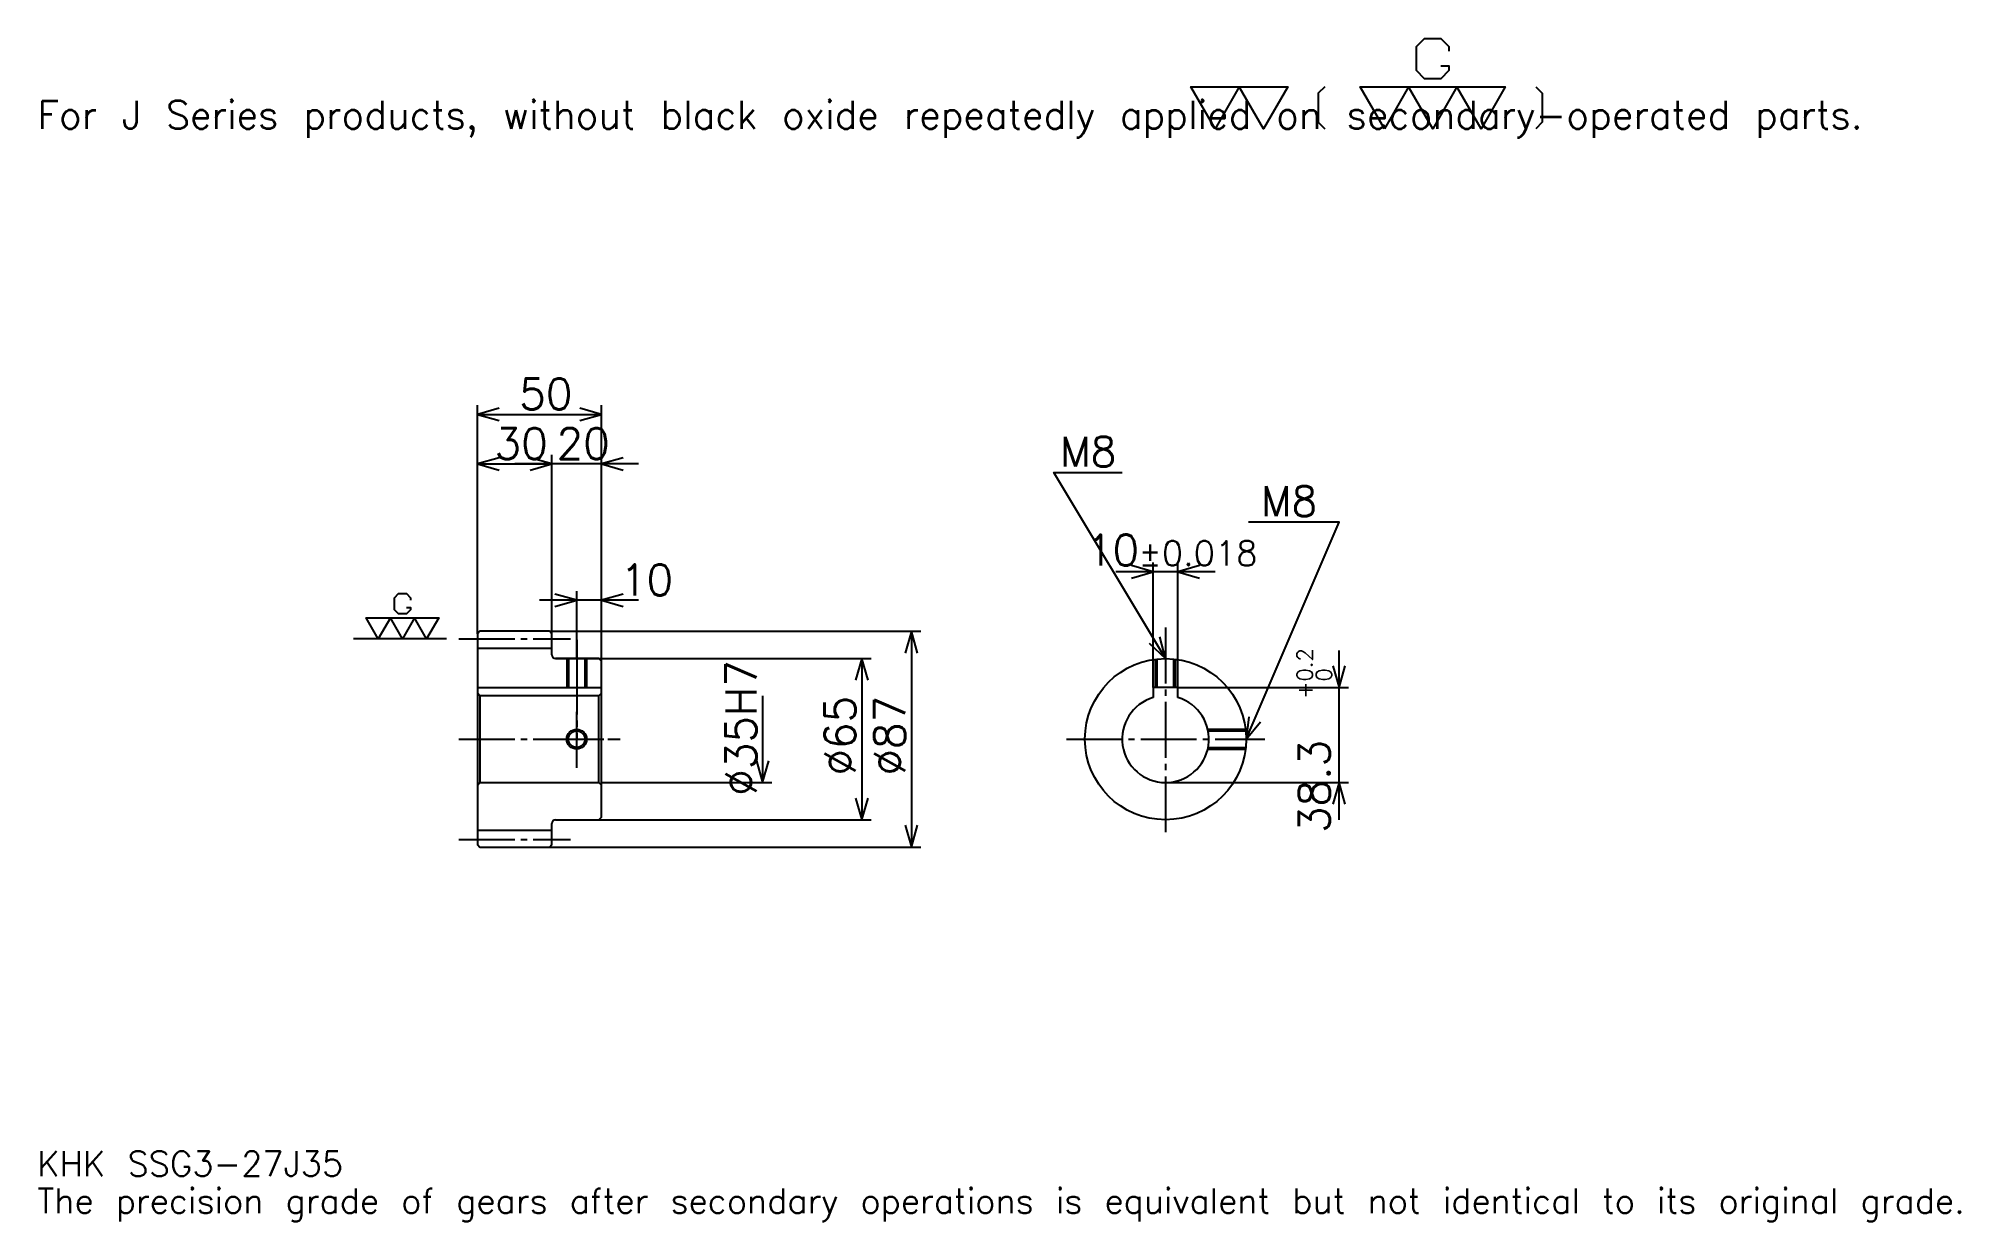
# Model space of a CAD drawing. Extents: x 25 to 801, y 9 to 486.
import ezdxf

# ---------------------------------------------------------------- set-up
doc = ezdxf.new("R2010")
doc.units = 0
doc.linetypes.add('DASHDOT', pattern=[30, 22.5, -2.5, 2.5, -2.5])
doc.layers.get('0').update_dxf_attribs({"linetype": 'CONTINUOUS'})
doc.layers.add('DASHDOT', color=6, linetype='DASHDOT')
doc.styles.add('KANJI', font='TXT', dxfattribs={"bigfont": 'BIGFONT'})

msp = doc.modelspace()

# ---------------------------------------------------------------- linework, layer by layer
at = {"color": 5}
for p, q in [((202.5, 247.25), (202.5, 338.5)), ((202.5, 334.75), (252.5, 334.75)), ((252.5, 247.25), (252.5, 338.5)), ((232.5, 247.25), (232.5, 318.5)), ((202.5, 314.75), (232.5, 314.75)), ((267.5, 314.75), (217.5, 314.75)), ((475, 224.550003), (475, 275)), ((485, 224.550003), (485, 275)), ((500, 271.25), (460, 271.25)), ((267.5, 259.75), (227.5, 259.75)), ((242.5, 247.25), (242.5, 263.5)), ((202.5, 246.25), (202.5, 247.25)), ((231.5, 247.25), (252.5, 247.25)), ((232.5, 246.25), (232.5, 247.25)), ((242.5, 236.25), (242.5, 247.25)), ((242.5, 236.25), (242.5, 247.25)), ((252.5, 247.25), (381.25, 247.25)), ((252.5, 235.25), (252.5, 247.25)), ((377.5, 247.25), (377.5, 160.25)), ((234, 236.25), (252.5, 236.25)), ((252.5, 236.25), (361.25, 236.25)), ((357.5, 236.25), (357.5, 171.25)), ((550, 171.25), (550, 239.550003)), ((317.5, 221.25), (317.5, 186.25)), ((485, 224.550003), (553.75, 224.550003)), ((252.5, 186.25), (321.25, 186.25)), ((480, 186.25), (553.75, 186.25)), ((234, 171.25), (252.5, 171.25)), ((252.5, 171.25), (361.25, 171.25)), ((231.5, 160.25), (252.5, 160.25)), ((252.5, 160.25), (381.25, 160.25))]:
    msp.add_line(p, q, dxfattribs=at)
at = {"color": 7}
msp.add_line((190, 244.25), (152.5, 244.25), dxfattribs=at)
at = {"color": 4}
for p, q in [((202.5, 240.5), (232.5, 240.5)), ((202.5, 224.550003), (252.5, 224.550003)), ((203.5, 221.25), (203.5, 186.25)), ((251.5, 221.25), (252.5, 222.25)), ((251.5, 186.25), (252.5, 185.25)), ((202.5, 167), (232.5, 167))]:
    msp.add_line(p, q, dxfattribs=at)
at = {"color": 7}
for points in [[(591, 475.350006), (594.25, 475.350006), (594.25, 473.399994), (591, 470.149994), (584.5, 470.149994), (581.25, 473.399994), (581.25, 483.149994), (584.5, 486.399994), (591, 486.399994), (594.25, 483.149994), (594.25, 481.200012)], [(500, 450), (490.25, 466.899994), (529.25, 466.899994), (519.5, 450), (509.75, 466.899994), (500, 450)], [(544.200012, 466.899994), (541.599976, 464.299988), (541.599976, 452.600006), (544.200012, 450)], [(568.25, 450), (558.5, 466.899994), (617, 466.899994), (607.25, 450), (597.5, 466.899994), (587.75, 450), (578, 466.899994), (568.25, 450)], [(629.349976, 466.899994), (631.950012, 464.299988), (631.950012, 452.600006), (629.349976, 450)], [(173.875, 256.924988), (175.5, 256.924988), (175.5, 255.949997), (173.875, 254.324997), (170.625, 254.324997), (169, 255.949997), (169, 260.825012), (170.625, 262.450012), (173.875, 262.450012), (175.5, 260.825012), (175.5, 259.850006)], [(162.5, 244.25), (157.625, 252.699997), (186.875, 252.699997), (182, 244.25), (177.125, 252.699997), (172.25, 244.25), (167.375, 252.699997), (162.5, 244.25)]]:
    msp.add_lwpolyline(points, dxfattribs=at)
at = {"color": 5}
for points in [[(211.25, 337.25), (202.5, 334.75), (211.25, 332.25)], [(243.75, 332.25), (252.5, 334.75), (243.75, 337.25)], [(211.25, 317.25), (202.5, 314.75), (211.25, 312.25)], [(223.75, 312.25), (232.5, 314.75), (223.75, 317.25)], [(223.75, 312.25), (232.5, 314.75), (223.75, 317.25)], [(261.25, 317.25), (252.5, 314.75), (261.25, 312.25)], [(480, 236.25), (435, 311.25), (462.5, 311.25)], [(512.5, 203.75), (550, 291.25), (513.5, 291.25)], [(466.25, 268.75), (475, 271.25), (466.25, 273.75)], [(493.75, 273.75), (485, 271.25), (493.75, 268.75)], [(233.75, 257.25), (242.5, 259.75), (233.75, 262.25)], [(261.25, 262.25), (252.5, 259.75), (261.25, 257.25)], [(380, 238.5), (377.5, 247.25), (375, 238.5)], [(473.354431, 242.466827), (480, 236.25), (477.641907, 245.039307)], [(360, 227.5), (357.5, 236.25), (355, 227.5)], [(547.5, 233.300003), (550, 224.550003), (552.5, 233.300003)], [(513.648926, 212.777313), (512.5, 203.75), (518.244629, 210.807724)], [(315, 195), (317.5, 186.25), (320, 195)], [(552.5, 177.5), (550, 186.25), (547.5, 177.5)], [(355, 180), (357.5, 171.25), (360, 180)], [(375, 169), (377.5, 160.25), (380, 169)]]:
    msp.add_lwpolyline(points, dxfattribs=at)
at = {"color": 4}
for points in [[(232.5, 237.75), (232.5, 246.25), (231.5, 247.25), (203.5, 247.25), (202.5, 246.25), (202.5, 185.25)], [(234, 171.25), (251.5, 171.25), (252.5, 172.25), (252.5, 235.25), (251.5, 236.25), (234, 236.25)], [(238.5, 236.25), (238.5, 224.550003)], [(239.175003, 236.25), (239.175003, 224.550003)], [(245.824997, 236.25), (245.824997, 224.550003)], [(246.5, 236.25), (246.5, 224.550003)], [(476, 224.550003), (476, 236.002899)], [(476.674988, 224.550003), (476.674988, 236.079468)], [(483.325012, 224.550003), (483.325012, 236.079468)], [(484, 224.550003), (484, 236.002899)], [(202.5, 185.25), (203.5, 186.25), (251.5, 186.25), (251.5, 221.25), (203.5, 221.25), (202.5, 222.25)], [(485, 220.520508), (485, 224.550003), (475, 224.550003), (475, 220.520508)], [(497.036713, 207.75), (512.25293, 207.75)], [(497.181213, 207.074997), (512.329468, 207.074997)], [(497.036713, 199.75), (512.25293, 199.75)], [(497.181213, 200.425003), (512.329468, 200.425003)], [(202.5, 185.25), (202.5, 161.25), (203.5, 160.25), (231.5, 160.25), (232.5, 161.25), (232.5, 169.75)]]:
    msp.add_lwpolyline(points, dxfattribs=at)
for centre, radius in [((480, 203.75), 32.5), ((242.5, 203.75), 3.325)]:
    msp.add_circle(centre, radius, dxfattribs=at)
at = {"color": 7}
msp.add_circle((242.5, 203.75), 4, dxfattribs=at)
at = {"color": 4}
for centre, radius, start, end in [((234, 237.75), 1.5, 180, 270), ((480, 203.75), 17.5, 106.601549926, 73.398450074), ((234, 169.75), 1.5, 90, 180)]:
    msp.add_arc(centre, radius, start, end, dxfattribs=at)
at = {"layer": 'DASHDOT', "color": 7}
for p, q in [((480, 248.75), (480, 163.75)), ((195, 244.25), (240, 244.25)), ((242.5, 236.25), (242.5, 203.75)), ((195, 203.75), (260, 203.75)), ((440, 203.75), (520, 203.75)), ((195, 163.25), (240, 163.25))]:
    msp.add_line(p, q, dxfattribs=at)
for points in [[(242.5, 243.75), (242.5, 217.050003)], [(242.5, 192.25), (242.5, 215.25)], [(231, 203.75), (254, 203.75)]]:
    msp.add_lwpolyline(points, dxfattribs=at)

# ---------------------------------------------------------------- texts
at = {"color": 7, "style": 'KANJI'}
for s, height, p in [('For J Series products, without black oxide repeatedly applied on secondary-operated parts.', 11.25, (25, 450)), ('50', 12.5, (219.375, 336.75)), ('30', 12.5, (209.375, 316.75)), ('20', 12.5, (234.375, 316.75)), ('M8', 12, (437.5, 313.75)), ('M8', 12, (518.5, 293.75)), ('10', 12.5, (447.94751, 273.75)), ('%%p0.018', 10, (469.070984, 273.75)), ('10', 12.5, (260, 261.75)), ('KHK SSG3-27J35', 10, (25, 27.5)), ('The precision grade of gears after secondary operations is equivalent but not identical to its original grade.', 10, (25, 12.5))]:
    msp.add_text(s, height=height, dxfattribs=at).set_placement(p)
for s, height, p in [('%%c35H7', 12.5, (315, 180.9375)), ('0.2', 6.25, (539.25, 227.032974)), ('+', 6.25, (539.25, 220.032974)), ('0', 6.25, (547, 227.032974)), ('%%c65', 12.5, (355, 189.0625)), ('%%c87', 12.5, (375, 189.0625)), ('38.3', 12.5, (546.25, 165.928024))]:
    msp.add_text(s, height=height, rotation=90, dxfattribs=at).set_placement(p)

doc.saveas('drawing.dxf')
